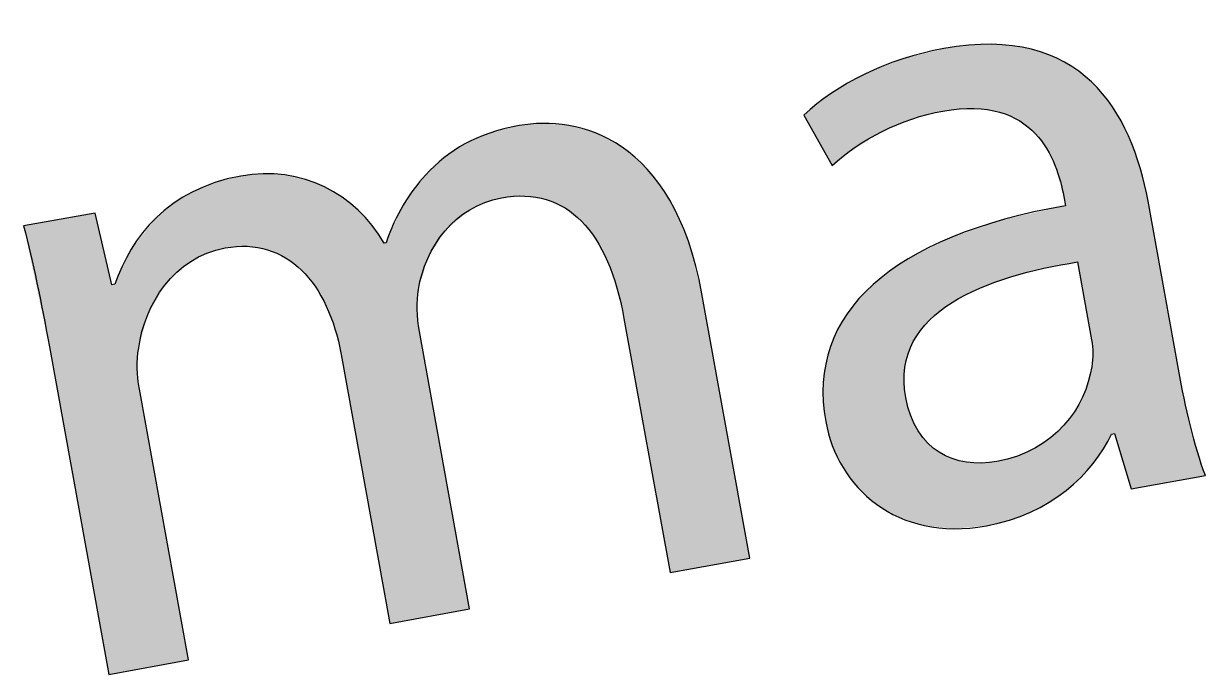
# Model space of a CAD drawing. Extents: x 86 to 546, y -315 to -72.
# Drawn here: x 230.92 to 250.97, y -101.25 to -90.21 of the extents above; entities that cross this region are included whole.
import ezdxf

# ---------------------------------------------------------------- set-up
doc = ezdxf.new("R2010")
doc.units = 0
doc.layers.add('LAYER_1', color=7, linetype='CONTINUOUS')

# ---------------------------------------------------------------- blocks, each defined once
blk = doc.blocks.new('*U5')
at = {"layer": 'LAYER_1', "color": 250}
for points in [[(239.03, -93.165), (238.83, -92.066), (239.03, -92.016)], [(239.328, -93.142), (239.03, -92.016), (239.328, -91.94)], [(239.429, -93.134), (239.328, -91.94), (239.429, -91.93)], [(239.731, -93.184), (239.429, -91.93), (239.731, -91.902)], [(239.429, -93.134), (239.429, -91.93), (239.731, -93.184)], [(239.731, -93.184), (239.731, -91.902), (239.789, -93.193)], [(239.789, -93.193), (239.789, -91.906), (240.109, -93.337)], [(240.109, -93.337), (240.109, -91.932), (240.17, -93.387)], [(240.17, -93.387), (240.17, -91.937), (240.389, -93.563)], [(240.389, -93.563), (240.389, -91.998), (240.626, -93.863)], [(238.49, -93.37), (238.411, -92.249), (238.49, -92.214)], [(238.494, -93.367), (238.49, -92.214), (238.494, -92.212)], [(238.748, -93.243), (238.494, -92.212), (238.748, -92.102)], [(238.83, -93.22), (238.748, -92.102), (238.83, -92.066)], [(240.626, -93.863), (240.626, -92.065), (240.629, -93.866)], [(240.629, -93.866), (240.629, -92.066), (240.828, -94.245)], [(240.828, -94.245), (240.828, -92.173), (240.988, -94.694)], [(238.411, -93.438), (238.073, -92.473), (238.411, -92.249)], [(240.988, -94.694), (240.988, -92.258), (241.077, -95.077)], [(241.077, -95.077), (241.077, -92.306), (241.108, -95.21)], [(241.108, -95.21), (241.108, -92.333), (241.504, -97.392)], [(238.053, -93.758), (237.778, -92.745), (238.053, -92.487)], [(238.073, -93.726), (238.053, -92.487), (238.073, -92.473)], [(234.606, -93.996), (234.339, -92.864), (234.606, -92.796)], [(234.717, -93.988), (234.606, -92.796), (234.717, -92.785)], [(234.988, -94.034), (234.717, -92.785), (234.988, -92.757)], [(234.717, -93.988), (234.717, -92.785), (234.988, -94.034)], [(234.988, -94.034), (234.988, -92.757), (235.061, -94.046)], [(235.061, -94.046), (235.061, -92.761), (235.355, -94.177)], [(235.355, -94.177), (235.355, -92.777), (235.368, -94.183)], [(235.368, -94.183), (235.368, -92.779), (235.637, -94.392)], [(235.637, -94.392), (235.637, -92.838), (235.702, -94.47)], [(237.741, -94.32), (237.637, -92.92), (237.741, -92.781)], [(237.778, -94.194), (237.741, -92.781), (237.778, -92.745)], [(241.504, -97.392), (241.504, -92.679), (241.885, -99.494)], [(234.031, -94.103), (233.781, -93.067), (234.031, -92.963)], [(234.164, -94.065), (234.031, -92.963), (234.164, -92.908)], [(234.339, -94.015), (234.164, -92.908), (234.339, -92.864)], [(235.702, -94.47), (235.702, -92.852), (235.867, -94.666)], [(235.867, -94.666), (235.867, -92.917), (236.027, -94.948)], [(236.027, -94.948), (236.027, -92.98), (236.056, -95)], [(236.056, -95), (236.056, -92.997), (236.204, -95.387)], [(237.601, -100.301), (237.363, -93.288), (237.601, -92.969)], [(237.621, -94.721), (237.601, -92.969), (237.621, -92.942)], [(237.637, -94.668), (237.621, -92.942), (237.637, -92.92)], [(233.52, -94.428), (233.453, -93.266), (233.52, -93.225)], [(233.72, -94.273), (233.52, -93.225), (233.72, -93.104)], [(233.758, -94.244), (233.72, -93.104), (233.758, -93.081)], [(233.781, -94.232), (233.758, -93.081), (233.781, -93.067)], [(236.204, -95.387), (236.204, -93.083), (236.309, -95.821)], [(236.309, -95.821), (236.309, -93.145), (236.326, -95.918)], [(236.326, -95.918), (236.326, -93.155), (236.597, -97.409)], [(241.885, -99.494), (241.885, -93.205), (241.89, -99.523)], [(232.134, -99.968), (231.359, -93.564), (232.134, -93.424)], [(232.134, -99.968), (232.134, -93.424), (232.367, -101.251)], [(233.317, -94.648), (233.174, -93.499), (233.317, -93.379)], [(233.453, -94.501), (233.317, -93.379), (233.453, -93.266)], [(236.597, -97.409), (236.597, -93.375), (236.835, -98.725)], [(237.363, -100.344), (237.136, -93.783), (237.363, -93.288)], [(231.359, -95.694), (230.922, -93.643), (231.359, -93.564)], [(231.359, -95.694), (231.359, -93.564), (232.134, -99.968)], [(233.174, -94.896), (233.021, -93.693), (233.174, -93.499)], [(236.835, -98.725), (236.835, -93.635), (237.039, -99.848)], [(233.021, -95.16), (232.887, -93.863), (233.021, -93.693)], [(237.136, -100.386), (237.071, -93.926), (237.136, -93.783)], [(232.748, -101.182), (232.467, -94.631), (232.748, -94.039)], [(232.849, -101.163), (232.748, -94.039), (232.849, -93.911)], [(232.874, -95.712), (232.849, -93.911), (232.874, -93.879)], [(232.887, -95.664), (232.874, -93.879), (232.887, -93.863)], [(237.071, -100.023), (237.039, -93.932), (237.071, -93.926)], [(237.039, -99.848), (237.039, -93.932), (237.071, -100.023)], [(237.071, -100.023), (237.071, -93.926), (237.136, -100.386)], [(232.467, -101.232), (232.42, -94.64), (232.467, -94.631)]]:
    blk.add_solid(points, dxfattribs=at)
at = {"layer": 'LAYER_1', "color": 250, "extrusion": (0, 0, -1)}
for points in [[(-239.03, -93.165), (-239.03, -92.016), (-239.328, -93.142)], [(-239.328, -93.142), (-239.328, -91.94), (-239.429, -93.134)], [(-239.789, -93.193), (-239.731, -91.902), (-239.789, -91.906)], [(-240.109, -93.337), (-239.789, -91.906), (-240.109, -91.932)], [(-240.17, -93.387), (-240.109, -91.932), (-240.17, -91.937)], [(-240.389, -93.563), (-240.17, -91.937), (-240.389, -91.998)], [(-240.626, -93.863), (-240.389, -91.998), (-240.626, -92.065)], [(-238.49, -93.37), (-238.49, -92.214), (-238.494, -93.367)], [(-238.494, -93.367), (-238.494, -92.212), (-238.748, -93.243)], [(-238.748, -93.243), (-238.748, -92.102), (-238.83, -93.22)], [(-238.83, -93.22), (-238.83, -92.066), (-239.03, -93.165)], [(-240.629, -93.866), (-240.626, -92.065), (-240.629, -92.066)], [(-240.828, -94.245), (-240.629, -92.066), (-240.828, -92.173)], [(-240.988, -94.694), (-240.828, -92.173), (-240.988, -92.258)], [(-238.411, -93.438), (-238.411, -92.249), (-238.49, -93.37)], [(-241.077, -95.077), (-240.988, -92.258), (-241.077, -92.306)], [(-241.108, -95.21), (-241.077, -92.306), (-241.108, -92.333)], [(-241.504, -97.392), (-241.108, -92.333), (-241.504, -92.679)], [(-238.053, -93.758), (-238.053, -92.487), (-238.073, -93.726)], [(-238.073, -93.726), (-238.073, -92.473), (-238.411, -93.438)], [(-234.606, -93.996), (-234.606, -92.796), (-234.717, -93.988)], [(-235.061, -94.046), (-234.988, -92.757), (-235.061, -92.761)], [(-235.355, -94.177), (-235.061, -92.761), (-235.355, -92.777)], [(-235.368, -94.183), (-235.355, -92.777), (-235.368, -92.779)], [(-235.637, -94.392), (-235.368, -92.779), (-235.637, -92.838)], [(-235.702, -94.47), (-235.637, -92.838), (-235.702, -92.852)], [(-237.741, -94.32), (-237.741, -92.781), (-237.778, -94.194)], [(-237.778, -94.194), (-237.778, -92.745), (-238.053, -93.758)], [(-241.885, -99.494), (-241.504, -92.679), (-241.885, -93.205)], [(-234.031, -94.103), (-234.031, -92.963), (-234.164, -94.065)], [(-234.164, -94.065), (-234.164, -92.908), (-234.339, -94.015)], [(-234.339, -94.015), (-234.339, -92.864), (-234.606, -93.996)], [(-235.867, -94.666), (-235.702, -92.852), (-235.867, -92.917)], [(-236.027, -94.948), (-235.867, -92.917), (-236.027, -92.98)], [(-236.056, -95), (-236.027, -92.98), (-236.056, -92.997)], [(-236.204, -95.387), (-236.056, -92.997), (-236.204, -93.083)], [(-237.601, -95.058), (-237.601, -92.969), (-237.621, -94.721)], [(-237.621, -94.721), (-237.621, -92.942), (-237.637, -94.668)], [(-237.637, -94.668), (-237.637, -92.92), (-237.741, -94.32)], [(-233.52, -94.428), (-233.52, -93.225), (-233.72, -94.273)], [(-233.72, -94.273), (-233.72, -93.104), (-233.758, -94.244)], [(-233.758, -94.244), (-233.758, -93.081), (-233.781, -94.232)], [(-233.781, -94.232), (-233.781, -93.067), (-234.031, -94.103)], [(-236.309, -95.821), (-236.204, -93.083), (-236.309, -93.145)], [(-236.326, -95.918), (-236.309, -93.145), (-236.326, -93.155)], [(-236.597, -97.409), (-236.326, -93.155), (-236.597, -93.375)], [(-241.89, -99.523), (-241.885, -93.205), (-241.89, -93.217)], [(-241.89, -99.523), (-241.89, -93.217), (-242.201, -99.467)], [(-242.201, -99.467), (-241.89, -93.217), (-242.201, -93.902)], [(-232.367, -101.251), (-232.134, -93.424), (-232.367, -94.414)], [(-233.317, -94.648), (-233.317, -93.379), (-233.453, -94.501)], [(-233.453, -94.501), (-233.453, -93.266), (-233.52, -94.428)], [(-236.835, -98.725), (-236.597, -93.375), (-236.835, -93.635)], [(-237.363, -100.344), (-237.363, -93.288), (-237.601, -100.301)], [(-233.174, -94.896), (-233.174, -93.499), (-233.317, -94.648)], [(-237.039, -99.848), (-236.835, -93.635), (-237.039, -93.932)], [(-233.021, -95.16), (-233.021, -93.693), (-233.174, -94.896)], [(-237.136, -100.386), (-237.136, -93.783), (-237.363, -100.344)], [(-232.748, -101.182), (-232.748, -94.039), (-232.849, -101.163)], [(-232.849, -96.054), (-232.849, -93.911), (-232.874, -95.712)], [(-232.874, -95.712), (-232.874, -93.879), (-232.887, -95.664)], [(-232.887, -95.664), (-232.887, -93.863), (-233.021, -95.16)], [(-242.201, -99.467), (-242.201, -93.902), (-242.431, -99.426)], [(-242.431, -99.426), (-242.201, -93.902), (-242.431, -94.792)], [(-232.367, -101.251), (-232.367, -94.414), (-232.42, -101.241)], [(-232.42, -101.241), (-232.367, -94.414), (-232.42, -94.64)], [(-232.42, -101.241), (-232.42, -94.64), (-232.467, -101.232)], [(-232.467, -101.232), (-232.467, -94.631), (-232.748, -101.182)], [(-242.431, -99.426), (-242.431, -94.792), (-243.244, -99.278)], [(-237.601, -100.301), (-237.601, -95.058), (-237.621, -100.298)], [(-237.621, -100.298), (-237.601, -95.058), (-237.621, -95.267)], [(-237.621, -100.298), (-237.621, -95.267), (-237.637, -100.295)], [(-237.637, -100.295), (-237.621, -95.267), (-237.637, -95.433)], [(-237.637, -100.295), (-237.637, -95.433), (-237.741, -100.276)], [(-237.741, -100.276), (-237.637, -95.433), (-237.741, -96.007)], [(-237.741, -100.276), (-237.741, -96.007), (-237.778, -100.269)], [(-237.778, -100.269), (-237.741, -96.007), (-237.778, -96.215)], [(-232.849, -101.163), (-232.849, -96.054), (-232.874, -101.159)], [(-232.874, -101.159), (-232.849, -96.054), (-232.874, -96.29)], [(-237.778, -100.269), (-237.778, -96.215), (-238.053, -100.219)], [(-238.053, -100.219), (-237.778, -96.215), (-238.053, -97.73)], [(-232.874, -101.159), (-232.874, -96.29), (-232.887, -101.156)], [(-232.887, -101.156), (-232.874, -96.29), (-232.887, -96.409)], [(-232.887, -101.156), (-232.887, -96.409), (-233.021, -101.132)], [(-233.021, -101.132), (-232.887, -96.409), (-233.021, -97.15)], [(-233.021, -101.132), (-233.021, -97.15), (-233.174, -101.104)], [(-233.174, -101.104), (-233.021, -97.15), (-233.174, -97.992)], [(-238.053, -100.219), (-238.053, -97.73), (-238.073, -100.216)], [(-238.073, -100.216), (-238.053, -97.73), (-238.073, -97.84)], [(-238.073, -100.216), (-238.073, -97.84), (-238.411, -100.155)], [(-238.411, -100.155), (-238.073, -97.84), (-238.411, -99.702)], [(-233.174, -101.104), (-233.174, -97.992), (-233.317, -101.078)], [(-233.317, -101.078), (-233.174, -97.992), (-233.317, -98.783)], [(-233.317, -101.078), (-233.317, -98.783), (-233.453, -101.054)], [(-233.453, -101.054), (-233.317, -98.783), (-233.453, -99.53)], [(-233.453, -101.054), (-233.453, -99.53), (-233.52, -101.041)], [(-233.52, -101.041), (-233.453, -99.53), (-233.52, -99.901)], [(-238.411, -100.155), (-238.411, -99.702), (-238.49, -100.14)], [(-233.52, -101.041), (-233.52, -99.901), (-233.72, -101.005)]]:
    blk.add_solid(points, dxfattribs=at)
blk = doc.blocks.new('*U6')
at = {"layer": 'LAYER_1', "color": 250}
for points in [[(246.52, -91.693), (246.474, -90.649), (246.52, -90.637)], [(246.539, -91.691), (246.52, -90.637), (246.539, -90.632)], [(246.674, -91.68), (246.539, -90.632), (246.674, -90.614)], [(246.678, -91.679), (246.674, -90.614), (246.678, -90.613)], [(246.708, -91.677), (246.678, -90.613), (246.708, -90.609)], [(246.678, -91.679), (246.678, -90.613), (246.678, -90.613)], [(246.903, -91.66), (246.708, -90.609), (246.903, -90.583)], [(246.918, -91.659), (246.903, -90.583), (246.918, -90.58)], [(246.959, -91.656), (246.918, -90.58), (246.959, -90.575)], [(247.051, -91.648), (246.959, -90.575), (247.051, -90.571)], [(247.146, -91.662), (247.051, -90.571), (247.146, -90.568)], [(247.051, -91.648), (247.051, -90.571), (247.146, -91.662)], [(247.173, -91.666), (247.146, -90.568), (247.173, -90.566)], [(247.146, -91.662), (247.146, -90.568), (247.173, -91.666)], [(247.259, -91.679), (247.173, -90.566), (247.259, -90.563)], [(247.173, -91.666), (247.173, -90.566), (247.259, -91.679)], [(247.345, -91.691), (247.259, -90.563), (247.345, -90.56)], [(247.259, -91.679), (247.259, -90.563), (247.345, -91.691)], [(247.345, -91.691), (247.345, -90.56), (247.403, -91.7)], [(247.403, -91.7), (247.403, -90.564), (247.436, -91.704)], [(247.436, -91.704), (247.436, -90.566), (247.482, -91.711)], [(247.482, -91.711), (247.482, -90.569), (247.565, -91.748)], [(247.565, -91.748), (247.565, -90.574), (247.616, -91.77)], [(247.616, -91.77), (247.616, -90.578), (247.65, -91.785)], [(247.65, -91.785), (247.65, -90.58), (247.672, -91.794)], [(247.672, -91.794), (247.672, -90.582), (247.7, -91.807)], [(247.7, -91.807), (247.7, -90.584), (247.786, -91.844)], [(247.786, -91.844), (247.786, -90.6), (247.824, -91.861)], [(247.824, -91.861), (247.824, -90.607), (248.005, -92.008)], [(245.772, -91.921), (245.614, -90.899), (245.772, -90.836)], [(245.84, -91.893), (245.772, -90.836), (245.84, -90.809)], [(245.862, -91.884), (245.84, -90.809), (245.862, -90.803)], [(245.876, -91.878), (245.862, -90.803), (245.876, -90.8)], [(245.89, -91.872), (245.876, -90.8), (245.89, -90.796)], [(245.926, -91.857), (245.89, -90.796), (245.926, -90.787)], [(245.929, -91.856), (245.926, -90.787), (245.929, -90.786)], [(245.93, -91.856), (245.929, -90.786), (245.93, -90.786)], [(245.974, -91.837), (245.93, -90.786), (245.974, -90.775)], [(245.994, -91.829), (245.974, -90.775), (245.994, -90.77)], [(246.019, -91.823), (245.994, -90.77), (246.019, -90.764)], [(246.032, -91.819), (246.019, -90.764), (246.032, -90.76)], [(246.1, -91.802), (246.032, -90.76), (246.1, -90.743)], [(246.142, -91.791), (246.1, -90.743), (246.142, -90.733)], [(246.178, -91.781), (246.142, -90.733), (246.178, -90.723)], [(246.211, -91.773), (246.178, -90.723), (246.211, -90.715)], [(246.264, -91.759), (246.211, -90.715), (246.264, -90.702)], [(246.294, -91.751), (246.264, -90.702), (246.294, -90.694)], [(246.458, -91.709), (246.294, -90.694), (246.458, -90.653)], [(246.474, -91.705), (246.458, -90.653), (246.474, -90.649)], [(248.005, -92.008), (248.005, -90.641), (248.024, -92.024)], [(248.024, -92.024), (248.024, -90.644), (248.087, -92.075)], [(248.087, -92.075), (248.087, -90.664), (248.091, -92.08)], [(248.091, -92.08), (248.091, -90.666), (248.234, -92.267)], [(248.234, -92.267), (248.234, -90.711), (248.283, -92.332)], [(248.283, -92.332), (248.283, -90.727), (248.319, -92.403)], [(248.319, -92.403), (248.319, -90.738), (248.325, -92.417)], [(248.325, -92.417), (248.325, -90.742), (248.354, -92.474)], [(248.354, -92.474), (248.354, -90.755), (248.422, -92.61)], [(248.422, -92.61), (248.422, -90.787), (248.571, -93.142)], [(245.336, -92.128), (245.197, -91.067), (245.336, -91.011)], [(245.393, -92.095), (245.336, -91.011), (245.393, -90.988)], [(245.491, -92.038), (245.393, -90.988), (245.491, -90.949)], [(245.614, -91.987), (245.491, -90.949), (245.614, -90.899)], [(248.571, -93.142), (248.571, -90.857), (248.574, -93.158)], [(248.574, -93.158), (248.574, -90.859), (248.585, -93.219)], [(248.585, -93.219), (248.585, -90.864), (248.6, -93.299)], [(248.806, -94.253), (248.806, -91.005), (248.825, -94.361)], [(248.825, -94.361), (248.825, -91.018), (248.859, -94.546)], [(244.896, -92.414), (244.826, -91.278), (244.896, -91.238)], [(245.033, -92.305), (244.896, -91.238), (245.033, -91.16)], [(245.077, -92.28), (245.033, -91.16), (245.077, -91.135)], [(245.097, -92.268), (245.077, -91.135), (245.097, -91.124)], [(245.197, -92.209), (245.097, -91.124), (245.197, -91.067)], [(248.859, -94.546), (248.859, -91.046), (248.891, -94.722)], [(248.891, -94.722), (248.891, -91.072), (248.988, -95.26)], [(248.988, -95.26), (248.988, -91.154), (249.04, -95.544)], [(249.04, -95.544), (249.04, -91.197), (249.045, -95.576)], [(249.045, -95.576), (249.045, -91.204), (249.046, -95.588)], [(249.046, -95.588), (249.046, -91.205), (249.064, -95.8)], [(244.613, -92.572), (244.533, -91.467), (244.613, -91.403)], [(244.63, -92.602), (244.613, -91.403), (244.63, -91.39)], [(244.613, -92.572), (244.613, -91.403), (244.63, -92.602)], [(244.64, -92.619), (244.63, -91.39), (244.64, -91.385)], [(244.63, -92.602), (244.63, -91.39), (244.64, -92.619)], [(244.644, -92.615), (244.64, -91.385), (244.644, -91.382)], [(244.735, -92.543), (244.644, -91.382), (244.735, -91.33)], [(244.826, -92.47), (244.735, -91.33), (244.826, -91.278)], [(244.491, -92.355), (244.159, -91.763), (244.491, -91.5)], [(244.532, -92.427), (244.491, -91.5), (244.532, -91.468)], [(244.491, -92.355), (244.491, -91.5), (244.491, -92.355)], [(244.491, -92.355), (244.491, -91.5), (244.491, -91.5)], [(244.491, -92.355), (244.491, -91.5), (244.532, -92.427)], [(244.533, -92.429), (244.532, -91.468), (244.533, -91.467)], [(244.532, -92.427), (244.532, -91.468), (244.533, -92.429)], [(244.533, -92.429), (244.533, -91.467), (244.613, -92.572)], [(249.431, -97.164), (249.431, -91.681), (249.671, -97.957)], [(249.671, -97.957), (249.671, -92.115), (249.715, -98.104)], [(248.005, -94.421), (247.824, -93.472), (248.005, -93.432)], [(248.024, -94.416), (248.005, -93.432), (248.024, -93.427)], [(248.087, -94.399), (248.024, -93.427), (248.087, -93.413)], [(248.091, -94.398), (248.087, -93.413), (248.091, -93.412)], [(248.234, -94.361), (248.091, -93.412), (248.234, -93.381)], [(248.283, -94.352), (248.234, -93.381), (248.283, -93.37)], [(248.319, -94.345), (248.283, -93.37), (248.319, -93.362)], [(248.325, -94.344), (248.319, -93.362), (248.325, -93.36)], [(248.354, -94.338), (248.325, -93.36), (248.354, -93.354)], [(248.422, -94.326), (248.354, -93.354), (248.422, -93.339)], [(248.571, -94.297), (248.422, -93.339), (248.571, -93.305)], [(248.574, -94.297), (248.571, -93.305), (248.574, -93.305)], [(248.585, -94.295), (248.574, -93.305), (248.585, -93.302)], [(248.6, -94.292), (248.585, -93.302), (248.6, -93.299)], [(247.259, -94.653), (247.173, -93.663), (247.259, -93.633)], [(247.345, -94.619), (247.259, -93.633), (247.345, -93.604)], [(247.403, -94.596), (247.345, -93.604), (247.403, -93.585)], [(247.436, -94.586), (247.403, -93.585), (247.436, -93.573)], [(247.482, -94.57), (247.436, -93.573), (247.482, -93.558)], [(247.565, -94.543), (247.482, -93.558), (247.565, -93.53)], [(247.616, -94.526), (247.565, -93.53), (247.616, -93.518)], [(247.65, -94.515), (247.616, -93.518), (247.65, -93.511)], [(247.672, -94.507), (247.65, -93.511), (247.672, -93.506)], [(247.7, -94.5), (247.672, -93.506), (247.7, -93.5)], [(247.786, -94.478), (247.7, -93.5), (247.786, -93.481)], [(247.824, -94.468), (247.786, -93.481), (247.824, -93.472)], [(246.674, -94.943), (246.539, -93.898), (246.674, -93.831)], [(246.678, -94.94), (246.674, -93.831), (246.678, -93.83)], [(246.708, -94.923), (246.678, -93.83), (246.708, -93.82)], [(246.678, -94.94), (246.678, -93.83), (246.678, -93.83)], [(246.903, -94.812), (246.708, -93.82), (246.903, -93.754)], [(246.918, -94.805), (246.903, -93.754), (246.918, -93.749)], [(246.959, -94.786), (246.918, -93.749), (246.959, -93.735)], [(247.051, -94.742), (246.959, -93.735), (247.051, -93.704)], [(247.146, -94.698), (247.051, -93.704), (247.146, -93.672)], [(247.173, -94.687), (247.146, -93.672), (247.173, -93.663)], [(246.264, -95.275), (246.211, -94.061), (246.264, -94.035)], [(246.294, -95.24), (246.264, -94.035), (246.294, -94.02)], [(246.458, -95.096), (246.294, -94.02), (246.458, -93.938)], [(246.474, -95.082), (246.458, -93.938), (246.474, -93.93)], [(246.52, -95.05), (246.474, -93.93), (246.52, -93.908)], [(246.539, -95.037), (246.52, -93.908), (246.539, -93.898)], [(245.862, -98.613), (245.84, -94.26), (245.862, -94.246)], [(245.876, -96.041), (245.862, -94.246), (245.876, -94.236)], [(245.89, -95.981), (245.876, -94.236), (245.89, -94.227)], [(245.926, -95.826), (245.89, -94.227), (245.926, -94.203)], [(245.929, -95.813), (245.926, -94.203), (245.929, -94.201)], [(245.93, -95.811), (245.929, -94.201), (245.93, -94.2)], [(245.974, -95.709), (245.93, -94.2), (245.974, -94.179)], [(245.994, -95.662), (245.974, -94.179), (245.994, -94.169)], [(246.019, -95.605), (245.994, -94.169), (246.019, -94.156)], [(246.032, -95.584), (246.019, -94.156), (246.032, -94.15)], [(246.1, -95.478), (246.032, -94.15), (246.1, -94.116)], [(246.142, -95.414), (246.1, -94.116), (246.142, -94.096)], [(246.178, -95.373), (246.142, -94.096), (246.178, -94.078)], [(246.211, -95.335), (246.178, -94.078), (246.211, -94.061)], [(245.614, -98.492), (245.491, -94.509), (245.614, -94.41)], [(245.772, -98.584), (245.614, -94.41), (245.772, -94.305)], [(245.614, -98.492), (245.614, -94.41), (245.772, -98.584)], [(245.84, -98.606), (245.772, -94.305), (245.84, -94.26)], [(245.772, -98.584), (245.772, -94.305), (245.84, -98.606)], [(245.84, -98.606), (245.84, -94.26), (245.862, -98.613)], [(245.336, -98.313), (245.197, -94.774), (245.336, -94.635)], [(245.393, -98.364), (245.336, -94.635), (245.393, -94.589)], [(245.336, -98.313), (245.336, -94.635), (245.393, -98.364)], [(245.491, -98.421), (245.393, -94.589), (245.491, -94.509)], [(245.393, -98.364), (245.393, -94.589), (245.491, -98.421)], [(245.491, -98.421), (245.491, -94.509), (245.614, -98.492)], [(245.197, -98.188), (245.097, -94.875), (245.197, -94.774)], [(245.197, -98.188), (245.197, -94.774), (245.336, -98.313)], [(245.033, -98.021), (244.896, -95.131), (245.033, -94.957)], [(245.077, -98.08), (245.033, -94.957), (245.077, -94.901)], [(245.033, -98.021), (245.033, -94.957), (245.077, -98.08)], [(245.097, -98.098), (245.077, -94.901), (245.097, -94.875)], [(245.077, -98.08), (245.077, -94.901), (245.097, -98.098)], [(245.097, -98.098), (245.097, -94.875), (245.197, -98.188)], [(244.826, -97.743), (244.735, -95.402), (244.826, -95.248)], [(244.896, -97.837), (244.826, -95.248), (244.896, -95.131)], [(244.826, -97.743), (244.826, -95.248), (244.896, -97.837)], [(244.896, -97.837), (244.896, -95.131), (245.033, -98.021)], [(244.735, -97.554), (244.644, -95.614), (244.735, -95.402)], [(244.735, -97.554), (244.735, -95.402), (244.826, -97.743)], [(244.63, -97.315), (244.613, -95.686), (244.63, -95.647)], [(244.64, -97.349), (244.63, -95.647), (244.64, -95.625)], [(244.63, -97.315), (244.63, -95.647), (244.64, -97.349)], [(244.644, -97.367), (244.64, -95.625), (244.644, -95.614)], [(244.64, -97.349), (244.64, -95.625), (244.644, -97.367)], [(244.644, -97.367), (244.644, -95.614), (244.735, -97.554)], [(244.613, -97.254), (244.533, -95.981), (244.613, -95.686)], [(244.613, -97.254), (244.613, -95.686), (244.63, -97.315)], [(249.064, -97.681), (249.046, -96.031), (249.064, -95.8)], [(244.532, -96.954), (244.491, -96.296), (244.532, -95.985)], [(244.533, -96.963), (244.532, -95.985), (244.533, -95.981)], [(244.532, -96.954), (244.532, -95.985), (244.533, -96.963)], [(244.533, -96.963), (244.533, -95.981), (244.613, -97.254)], [(249.045, -97.702), (249.04, -96.06), (249.045, -96.035)], [(249.046, -97.7), (249.045, -96.035), (249.046, -96.031)], [(249.04, -97.708), (248.988, -96.289), (249.04, -96.06)], [(244.491, -96.624), (244.491, -96.298), (244.491, -96.296)], [(244.491, -96.624), (244.491, -96.296), (244.532, -96.954)], [(245.862, -98.613), (245.862, -96.287), (245.876, -98.617)], [(245.876, -98.617), (245.876, -96.422), (245.89, -98.622)], [(248.988, -97.765), (248.891, -96.546), (248.988, -96.289)], [(245.89, -98.622), (245.89, -96.554), (245.926, -98.634)], [(248.859, -97.91), (248.825, -96.664), (248.859, -96.603)], [(248.891, -97.874), (248.859, -96.603), (248.891, -96.546)], [(245.926, -98.634), (245.926, -96.716), (245.929, -98.635)], [(245.929, -98.635), (245.929, -96.725), (245.93, -98.635)], [(245.93, -98.635), (245.93, -96.728), (245.974, -98.649)], [(248.753, -98.004), (248.61, -96.979), (248.753, -96.794)], [(248.806, -97.957), (248.753, -96.794), (248.806, -96.699)], [(248.825, -97.94), (248.806, -96.699), (248.825, -96.664)], [(245.974, -98.649), (245.974, -96.864), (245.994, -98.656)], [(245.994, -98.656), (245.994, -96.91), (246.019, -98.664)], [(246.019, -98.664), (246.019, -96.968), (246.032, -98.668)], [(246.032, -98.668), (246.032, -96.999), (246.1, -98.69)], [(248.571, -98.157), (248.422, -97.169), (248.571, -97.028)], [(248.574, -98.155), (248.571, -97.028), (248.574, -97.025)], [(248.585, -98.147), (248.574, -97.025), (248.585, -97.011)], [(248.6, -98.137), (248.585, -97.011), (248.6, -96.992)], [(248.61, -98.13), (248.6, -96.992), (248.61, -96.979)], [(246.1, -98.69), (246.1, -97.121), (246.142, -98.703)], [(246.142, -98.703), (246.142, -97.179), (246.178, -98.715)], [(246.178, -98.715), (246.178, -97.23), (246.211, -98.726)], [(248.325, -98.328), (248.319, -97.256), (248.325, -97.252)], [(248.354, -98.308), (248.325, -97.252), (248.354, -97.232)], [(248.422, -98.261), (248.354, -97.232), (248.422, -97.169)], [(246.211, -98.726), (246.211, -97.267), (246.264, -98.731)], [(246.264, -98.731), (246.264, -97.326), (246.294, -98.735)], [(246.294, -98.735), (246.294, -97.351), (246.458, -98.752)], [(248.005, -98.497), (247.824, -97.53), (248.005, -97.448)], [(248.024, -98.487), (248.005, -97.448), (248.024, -97.439)], [(248.087, -98.454), (248.024, -97.439), (248.087, -97.411)], [(248.091, -98.452), (248.087, -97.411), (248.091, -97.409)], [(248.234, -98.376), (248.091, -97.409), (248.234, -97.313)], [(248.283, -98.35), (248.234, -97.313), (248.283, -97.28)], [(248.319, -98.331), (248.283, -97.28), (248.319, -97.256)], [(246.458, -98.752), (246.458, -97.482), (246.474, -98.754)], [(246.474, -98.754), (246.474, -97.49), (246.52, -98.759)], [(246.52, -98.759), (246.52, -97.512), (246.539, -98.761)], [(246.539, -98.761), (246.539, -97.521), (246.674, -98.775)], [(246.674, -98.775), (246.674, -97.588), (246.678, -98.775)], [(246.678, -98.775), (246.678, -97.589), (246.678, -98.775)], [(246.678, -98.775), (246.678, -97.589), (246.708, -98.778)], [(247.345, -98.708), (247.259, -97.658), (247.345, -97.649)], [(247.403, -98.693), (247.345, -97.649), (247.403, -97.643)], [(247.436, -98.685), (247.403, -97.643), (247.436, -97.64)], [(247.482, -98.674), (247.436, -97.64), (247.482, -97.63)], [(247.565, -98.654), (247.482, -97.63), (247.565, -97.611)], [(247.616, -98.641), (247.565, -97.611), (247.616, -97.6)], [(247.65, -98.633), (247.616, -97.6), (247.65, -97.589)], [(247.672, -98.624), (247.65, -97.589), (247.672, -97.582)], [(247.7, -98.614), (247.672, -97.582), (247.7, -97.574)], [(247.786, -98.581), (247.7, -97.574), (247.786, -97.547)], [(247.824, -98.567), (247.786, -97.547), (247.824, -97.53)], [(247.259, -98.729), (247.173, -97.667), (247.259, -97.658)]]:
    blk.add_solid(points, dxfattribs=at)
at = {"layer": 'LAYER_1', "color": 250, "extrusion": (0, 0, -1)}
for points in [[(-246.52, -91.693), (-246.52, -90.637), (-246.539, -91.691)], [(-246.539, -91.691), (-246.539, -90.632), (-246.674, -91.68)], [(-246.674, -91.68), (-246.674, -90.614), (-246.678, -91.679)], [(-246.678, -91.679), (-246.678, -90.613), (-246.678, -91.679)], [(-246.678, -91.679), (-246.678, -90.613), (-246.708, -91.677)], [(-246.708, -91.677), (-246.708, -90.609), (-246.903, -91.66)], [(-246.903, -91.66), (-246.903, -90.583), (-246.918, -91.659)], [(-246.918, -91.659), (-246.918, -90.58), (-246.959, -91.656)], [(-246.959, -91.656), (-246.959, -90.575), (-247.051, -91.648)], [(-247.403, -91.7), (-247.345, -90.56), (-247.403, -90.564)], [(-247.436, -91.704), (-247.403, -90.564), (-247.436, -90.566)], [(-247.482, -91.711), (-247.436, -90.566), (-247.482, -90.569)], [(-247.565, -91.748), (-247.482, -90.569), (-247.565, -90.574)], [(-247.616, -91.77), (-247.565, -90.574), (-247.616, -90.578)], [(-247.65, -91.785), (-247.616, -90.578), (-247.65, -90.58)], [(-247.672, -91.794), (-247.65, -90.58), (-247.672, -90.582)], [(-247.7, -91.807), (-247.672, -90.582), (-247.7, -90.584)], [(-247.786, -91.844), (-247.7, -90.584), (-247.786, -90.6)], [(-247.824, -91.861), (-247.786, -90.6), (-247.824, -90.607)], [(-248.005, -92.008), (-247.824, -90.607), (-248.005, -90.641)], [(-245.772, -91.921), (-245.772, -90.836), (-245.84, -91.893)], [(-245.84, -91.893), (-245.84, -90.809), (-245.862, -91.884)], [(-245.862, -91.884), (-245.862, -90.803), (-245.876, -91.878)], [(-245.876, -91.878), (-245.876, -90.8), (-245.89, -91.872)], [(-245.89, -91.872), (-245.89, -90.796), (-245.926, -91.857)], [(-245.926, -91.857), (-245.926, -90.787), (-245.929, -91.856)], [(-245.929, -91.856), (-245.929, -90.786), (-245.93, -91.856)], [(-245.93, -91.856), (-245.93, -90.786), (-245.974, -91.837)], [(-245.974, -91.837), (-245.974, -90.775), (-245.994, -91.829)], [(-245.994, -91.829), (-245.994, -90.77), (-246.019, -91.823)], [(-246.019, -91.823), (-246.019, -90.764), (-246.032, -91.819)], [(-246.032, -91.819), (-246.032, -90.76), (-246.1, -91.802)], [(-246.1, -91.802), (-246.1, -90.743), (-246.142, -91.791)], [(-246.142, -91.791), (-246.142, -90.733), (-246.178, -91.781)], [(-246.178, -91.781), (-246.178, -90.723), (-246.211, -91.773)], [(-246.211, -91.773), (-246.211, -90.715), (-246.264, -91.759)], [(-246.264, -91.759), (-246.264, -90.702), (-246.294, -91.751)], [(-246.294, -91.751), (-246.294, -90.694), (-246.458, -91.709)], [(-246.458, -91.709), (-246.458, -90.653), (-246.474, -91.705)], [(-246.474, -91.705), (-246.474, -90.649), (-246.52, -91.693)], [(-248.024, -92.024), (-248.005, -90.641), (-248.024, -90.644)], [(-248.087, -92.075), (-248.024, -90.644), (-248.087, -90.664)], [(-248.091, -92.08), (-248.087, -90.664), (-248.091, -90.666)], [(-248.234, -92.267), (-248.091, -90.666), (-248.234, -90.711)], [(-248.283, -92.332), (-248.234, -90.711), (-248.283, -90.727)], [(-248.319, -92.403), (-248.283, -90.727), (-248.319, -90.738)], [(-248.325, -92.417), (-248.319, -90.738), (-248.325, -90.742)], [(-248.354, -92.474), (-248.325, -90.742), (-248.354, -90.755)], [(-248.422, -92.61), (-248.354, -90.755), (-248.422, -90.787)], [(-248.571, -93.142), (-248.422, -90.787), (-248.571, -90.857)], [(-245.336, -92.128), (-245.336, -91.011), (-245.393, -92.095)], [(-245.393, -92.095), (-245.393, -90.988), (-245.491, -92.038)], [(-245.491, -92.038), (-245.491, -90.949), (-245.614, -91.987)], [(-245.614, -91.987), (-245.614, -90.899), (-245.772, -91.921)], [(-248.574, -93.158), (-248.571, -90.857), (-248.574, -90.859)], [(-248.585, -93.219), (-248.574, -90.859), (-248.585, -90.864)], [(-248.6, -93.299), (-248.585, -90.864), (-248.6, -90.873)], [(-248.6, -94.292), (-248.6, -90.873), (-248.61, -94.29)], [(-248.61, -94.29), (-248.6, -90.873), (-248.61, -90.88)], [(-248.61, -94.29), (-248.61, -90.88), (-248.753, -94.263)], [(-248.753, -94.263), (-248.61, -90.88), (-248.753, -90.971)], [(-248.753, -94.263), (-248.753, -90.971), (-248.806, -94.253)], [(-248.806, -94.253), (-248.753, -90.971), (-248.806, -91.005)], [(-248.825, -94.361), (-248.806, -91.005), (-248.825, -91.018)], [(-248.859, -94.546), (-248.825, -91.018), (-248.859, -91.046)], [(-244.896, -92.414), (-244.896, -91.238), (-245.033, -92.305)], [(-245.033, -92.305), (-245.033, -91.16), (-245.077, -92.28)], [(-245.077, -92.28), (-245.077, -91.135), (-245.097, -92.268)], [(-245.097, -92.268), (-245.097, -91.124), (-245.197, -92.209)], [(-245.197, -92.209), (-245.197, -91.067), (-245.336, -92.128)], [(-248.891, -94.722), (-248.859, -91.046), (-248.891, -91.072)], [(-248.988, -95.26), (-248.891, -91.072), (-248.988, -91.154)], [(-249.04, -95.544), (-248.988, -91.154), (-249.04, -91.197)], [(-249.045, -95.576), (-249.04, -91.197), (-249.045, -91.204)], [(-249.046, -95.588), (-249.045, -91.204), (-249.046, -91.205)], [(-249.064, -95.8), (-249.046, -91.205), (-249.064, -91.225)], [(-249.064, -97.681), (-249.064, -91.225), (-249.071, -97.673)], [(-249.071, -97.673), (-249.064, -91.225), (-249.071, -91.234)], [(-249.071, -97.673), (-249.071, -91.234), (-249.384, -97.173)], [(-249.384, -97.173), (-249.071, -91.234), (-249.384, -91.604)], [(-244.64, -92.619), (-244.64, -91.385), (-244.644, -92.615)], [(-244.644, -92.615), (-244.644, -91.382), (-244.735, -92.543)], [(-244.735, -92.543), (-244.735, -91.33), (-244.826, -92.47)], [(-244.826, -92.47), (-244.826, -91.278), (-244.896, -92.414)], [(-249.384, -97.173), (-249.384, -91.604), (-249.398, -97.17)], [(-249.398, -97.17), (-249.384, -91.604), (-249.398, -91.621)], [(-249.398, -97.17), (-249.398, -91.621), (-249.431, -97.164)], [(-249.431, -97.164), (-249.398, -91.621), (-249.431, -91.681)], [(-249.671, -97.957), (-249.431, -91.681), (-249.671, -92.115)], [(-249.715, -98.104), (-249.671, -92.115), (-249.715, -92.237)], [(-249.715, -98.104), (-249.715, -92.237), (-249.868, -98.077)], [(-249.868, -98.077), (-249.715, -92.237), (-249.868, -92.657)], [(-249.868, -98.077), (-249.868, -92.657), (-250.001, -98.053)], [(-250.001, -98.053), (-249.868, -92.657), (-250.001, -93.224)], [(-250.001, -98.053), (-250.001, -93.224), (-250.517, -97.959)], [(-250.517, -97.959), (-250.001, -93.224), (-250.517, -96.073)], [(-248.005, -94.421), (-248.005, -93.432), (-248.024, -94.416)], [(-248.024, -94.416), (-248.024, -93.427), (-248.087, -94.399)], [(-248.087, -94.399), (-248.087, -93.413), (-248.091, -94.398)], [(-248.091, -94.398), (-248.091, -93.412), (-248.234, -94.361)], [(-248.234, -94.361), (-248.234, -93.381), (-248.283, -94.352)], [(-248.283, -94.352), (-248.283, -93.37), (-248.319, -94.345)], [(-248.319, -94.345), (-248.319, -93.362), (-248.325, -94.344)], [(-248.325, -94.344), (-248.325, -93.36), (-248.354, -94.338)], [(-248.354, -94.338), (-248.354, -93.354), (-248.422, -94.326)], [(-248.422, -94.326), (-248.422, -93.339), (-248.571, -94.297)], [(-248.571, -94.297), (-248.571, -93.305), (-248.574, -94.297)], [(-248.574, -94.297), (-248.574, -93.305), (-248.585, -94.295)], [(-248.585, -94.295), (-248.585, -93.302), (-248.6, -94.292)], [(-247.259, -94.653), (-247.259, -93.633), (-247.345, -94.619)], [(-247.345, -94.619), (-247.345, -93.604), (-247.403, -94.596)], [(-247.403, -94.596), (-247.403, -93.585), (-247.436, -94.586)], [(-247.436, -94.586), (-247.436, -93.573), (-247.482, -94.57)], [(-247.482, -94.57), (-247.482, -93.558), (-247.565, -94.543)], [(-247.565, -94.543), (-247.565, -93.53), (-247.616, -94.526)], [(-247.616, -94.526), (-247.616, -93.518), (-247.65, -94.515)], [(-247.65, -94.515), (-247.65, -93.511), (-247.672, -94.507)], [(-247.672, -94.507), (-247.672, -93.506), (-247.7, -94.5)], [(-247.7, -94.5), (-247.7, -93.5), (-247.786, -94.478)], [(-247.786, -94.478), (-247.786, -93.481), (-247.824, -94.468)], [(-247.824, -94.468), (-247.824, -93.472), (-248.005, -94.421)], [(-246.674, -94.943), (-246.674, -93.831), (-246.678, -94.94)], [(-246.678, -94.94), (-246.678, -93.83), (-246.678, -94.94)], [(-246.678, -94.94), (-246.678, -93.83), (-246.708, -94.923)], [(-246.708, -94.923), (-246.708, -93.82), (-246.903, -94.812)], [(-246.903, -94.812), (-246.903, -93.754), (-246.918, -94.805)], [(-246.918, -94.805), (-246.918, -93.749), (-246.959, -94.786)], [(-246.959, -94.786), (-246.959, -93.735), (-247.051, -94.742)], [(-247.051, -94.742), (-247.051, -93.704), (-247.146, -94.698)], [(-247.146, -94.698), (-247.146, -93.672), (-247.173, -94.687)], [(-247.173, -94.687), (-247.173, -93.663), (-247.259, -94.653)], [(-246.264, -95.275), (-246.264, -94.035), (-246.294, -95.24)], [(-246.294, -95.24), (-246.294, -94.02), (-246.458, -95.096)], [(-246.458, -95.096), (-246.458, -93.938), (-246.474, -95.082)], [(-246.474, -95.082), (-246.474, -93.93), (-246.52, -95.05)], [(-246.52, -95.05), (-246.52, -93.908), (-246.539, -95.037)], [(-246.539, -95.037), (-246.539, -93.898), (-246.674, -94.943)], [(-245.862, -96.287), (-245.862, -94.246), (-245.876, -96.041)], [(-245.876, -96.041), (-245.876, -94.236), (-245.89, -95.981)], [(-245.89, -95.981), (-245.89, -94.227), (-245.926, -95.826)], [(-245.926, -95.826), (-245.926, -94.203), (-245.929, -95.813)], [(-245.929, -95.813), (-245.929, -94.201), (-245.93, -95.811)], [(-245.93, -95.811), (-245.93, -94.2), (-245.974, -95.709)], [(-245.974, -95.709), (-245.974, -94.179), (-245.994, -95.662)], [(-245.994, -95.662), (-245.994, -94.169), (-246.019, -95.605)], [(-246.019, -95.605), (-246.019, -94.156), (-246.032, -95.584)], [(-246.032, -95.584), (-246.032, -94.15), (-246.1, -95.478)], [(-246.1, -95.478), (-246.1, -94.116), (-246.142, -95.414)], [(-246.142, -95.414), (-246.142, -94.096), (-246.178, -95.373)], [(-246.178, -95.373), (-246.178, -94.078), (-246.211, -95.335)], [(-246.211, -95.335), (-246.211, -94.061), (-246.264, -95.275)], [(-249.045, -97.702), (-249.045, -96.035), (-249.046, -97.7)], [(-249.046, -97.7), (-249.046, -96.031), (-249.064, -97.681)], [(-249.04, -97.708), (-249.04, -96.06), (-249.045, -97.702)], [(-250.517, -97.959), (-250.517, -96.073), (-250.72, -97.922)], [(-250.72, -97.922), (-250.517, -96.073), (-250.72, -97.034)], [(-245.876, -98.617), (-245.862, -96.287), (-245.876, -96.422)], [(-245.89, -98.622), (-245.876, -96.422), (-245.89, -96.554)], [(-248.988, -97.765), (-248.988, -96.289), (-249.04, -97.708)], [(-245.926, -98.634), (-245.89, -96.554), (-245.926, -96.716)], [(-248.859, -97.91), (-248.859, -96.603), (-248.891, -97.874)], [(-248.891, -97.874), (-248.891, -96.546), (-248.988, -97.765)], [(-245.929, -98.635), (-245.926, -96.716), (-245.929, -96.725)], [(-245.93, -98.635), (-245.929, -96.725), (-245.93, -96.728)], [(-245.974, -98.649), (-245.93, -96.728), (-245.974, -96.864)], [(-248.753, -98.004), (-248.753, -96.794), (-248.806, -97.957)], [(-248.806, -97.957), (-248.806, -96.699), (-248.825, -97.94)], [(-248.825, -97.94), (-248.825, -96.664), (-248.859, -97.91)], [(-245.994, -98.656), (-245.974, -96.864), (-245.994, -96.91)], [(-246.019, -98.664), (-245.994, -96.91), (-246.019, -96.968)], [(-246.032, -98.668), (-246.019, -96.968), (-246.032, -96.999)], [(-246.1, -98.69), (-246.032, -96.999), (-246.1, -97.121)], [(-248.571, -98.157), (-248.571, -97.028), (-248.574, -98.155)], [(-248.574, -98.155), (-248.574, -97.025), (-248.585, -98.147)], [(-248.585, -98.147), (-248.585, -97.011), (-248.6, -98.137)], [(-248.6, -98.137), (-248.6, -96.992), (-248.61, -98.13)], [(-248.61, -98.13), (-248.61, -96.979), (-248.753, -98.004)], [(-250.72, -97.922), (-250.72, -97.034), (-250.974, -97.876)], [(-246.142, -98.703), (-246.1, -97.121), (-246.142, -97.179)], [(-246.178, -98.715), (-246.142, -97.179), (-246.178, -97.23)], [(-246.211, -98.726), (-246.178, -97.23), (-246.211, -97.267)], [(-248.325, -98.328), (-248.325, -97.252), (-248.354, -98.308)], [(-248.354, -98.308), (-248.354, -97.232), (-248.422, -98.261)], [(-248.422, -98.261), (-248.422, -97.169), (-248.571, -98.157)], [(-246.264, -98.731), (-246.211, -97.267), (-246.264, -97.326)], [(-246.294, -98.735), (-246.264, -97.326), (-246.294, -97.351)], [(-246.458, -98.752), (-246.294, -97.351), (-246.458, -97.482)], [(-248.005, -98.497), (-248.005, -97.448), (-248.024, -98.487)], [(-248.024, -98.487), (-248.024, -97.439), (-248.087, -98.454)], [(-248.087, -98.454), (-248.087, -97.411), (-248.091, -98.452)], [(-248.091, -98.452), (-248.091, -97.409), (-248.234, -98.376)], [(-248.234, -98.376), (-248.234, -97.313), (-248.283, -98.35)], [(-248.283, -98.35), (-248.283, -97.28), (-248.319, -98.331)], [(-248.319, -98.331), (-248.319, -97.256), (-248.325, -98.328)], [(-246.474, -98.754), (-246.458, -97.482), (-246.474, -97.49)], [(-246.52, -98.759), (-246.474, -97.49), (-246.52, -97.512)], [(-246.539, -98.761), (-246.52, -97.512), (-246.539, -97.521)], [(-246.674, -98.775), (-246.539, -97.521), (-246.674, -97.588)], [(-246.678, -98.775), (-246.674, -97.588), (-246.678, -97.589)], [(-246.678, -98.775), (-246.678, -97.589), (-246.678, -97.589)], [(-246.708, -98.778), (-246.678, -97.589), (-246.708, -97.597)], [(-246.708, -98.778), (-246.708, -97.597), (-246.903, -98.761)], [(-246.903, -98.761), (-246.708, -97.597), (-246.903, -97.647)], [(-246.903, -98.761), (-246.903, -97.647), (-246.918, -98.759)], [(-246.918, -98.759), (-246.903, -97.647), (-246.918, -97.651)], [(-246.918, -98.759), (-246.918, -97.651), (-246.959, -98.756)], [(-246.959, -98.756), (-246.918, -97.651), (-246.959, -97.653)], [(-246.959, -98.756), (-246.959, -97.653), (-247.051, -98.747)], [(-247.051, -98.747), (-246.959, -97.653), (-247.051, -97.659)], [(-247.345, -98.708), (-247.345, -97.649), (-247.403, -98.693)], [(-247.403, -98.693), (-247.403, -97.643), (-247.436, -98.685)], [(-247.436, -98.685), (-247.436, -97.64), (-247.482, -98.674)], [(-247.482, -98.674), (-247.482, -97.63), (-247.565, -98.654)], [(-247.565, -98.654), (-247.565, -97.611), (-247.616, -98.641)], [(-247.616, -98.641), (-247.616, -97.6), (-247.65, -98.633)], [(-247.65, -98.633), (-247.65, -97.589), (-247.672, -98.624)], [(-247.672, -98.624), (-247.672, -97.582), (-247.7, -98.614)], [(-247.7, -98.614), (-247.7, -97.574), (-247.786, -98.581)], [(-247.786, -98.581), (-247.786, -97.547), (-247.824, -98.567)], [(-247.824, -98.567), (-247.824, -97.53), (-248.005, -98.497)], [(-247.051, -98.747), (-247.051, -97.659), (-247.146, -98.739)], [(-247.146, -98.739), (-247.051, -97.659), (-247.146, -97.665)], [(-247.146, -98.739), (-247.146, -97.665), (-247.173, -98.736)], [(-247.173, -98.736), (-247.146, -97.665), (-247.173, -97.667)], [(-247.173, -98.736), (-247.173, -97.667), (-247.259, -98.729)], [(-247.259, -98.729), (-247.259, -97.658), (-247.345, -98.708)]]:
    blk.add_solid(points, dxfattribs=at)
blk = doc.blocks.new('BLOCK_2')
at = {"layer": 'LAYER_1'}
for points, knots in [([(249.715, -98.104), (249.715, -98.104), (249.431, -97.164), (249.431, -97.164), (249.431, -97.164), (249.384, -97.173), (249.384, -97.173), (249.067, -97.848), (248.345, -98.532), (247.259, -98.729), (245.717, -99.009), (244.733, -98.065), (244.533, -96.963), (244.199, -95.121), (245.653, -93.817), (248.6, -93.299), (248.6, -93.299), (248.571, -93.142), (248.571, -93.142), (248.457, -92.512), (248.078, -91.41), (246.52, -91.693), (245.812, -91.821), (245.112, -92.175), (244.64, -92.619), (244.64, -92.619), (244.159, -91.763), (244.159, -91.763), (244.714, -91.24), (245.579, -90.806), (246.539, -90.632), (248.869, -90.21), (249.724, -91.697), (250.001, -93.224), (250.001, -93.224), (250.517, -96.073), (250.517, -96.073), (250.637, -96.734), (250.786, -97.374), (250.974, -97.876), (250.974, -97.876), (249.715, -98.104), (249.715, -98.104)], [0, 0, 0, 0, 1, 1, 1, 2, 2, 2, 3, 3, 3, 4, 4, 4, 5, 5, 5, 6, 6, 6, 7, 7, 7, 8, 8, 8, 9, 9, 9, 10, 10, 10, 11, 11, 11, 12, 12, 12, 13, 13, 13, 14, 14, 14, 14]), ([(231.359, -95.694), (231.216, -94.907), (231.083, -94.264), (230.922, -93.643), (230.922, -93.643), (232.134, -93.424), (232.134, -93.424), (232.134, -93.424), (232.42, -94.64), (232.42, -94.64), (232.42, -94.64), (232.467, -94.631), (232.467, -94.631), (232.76, -93.83), (233.346, -93.025), (234.606, -92.796), (235.645, -92.608), (236.546, -93.095), (237.039, -93.932), (237.039, -93.932), (237.071, -93.926), (237.071, -93.926), (237.229, -93.459), (237.469, -93.074), (237.741, -92.781), (238.134, -92.351), (238.604, -92.071), (239.328, -91.94), (240.336, -91.757), (241.951, -92.147), (242.431, -94.792), (242.431, -94.792), (243.244, -99.278), (243.244, -99.278), (243.244, -99.278), (241.89, -99.523), (241.89, -99.523), (241.89, -99.523), (241.108, -95.21), (241.108, -95.21), (240.843, -93.746), (240.147, -92.962), (239.03, -93.165), (238.243, -93.307), (237.734, -94.001), (237.621, -94.721), (237.592, -94.921), (237.591, -95.182), (237.637, -95.433), (237.637, -95.433), (238.49, -100.14), (238.49, -100.14), (238.49, -100.14), (237.136, -100.386), (237.136, -100.386), (237.136, -100.386), (236.309, -95.821), (236.309, -95.821), (236.089, -94.609), (235.394, -93.824), (234.339, -94.015), (233.473, -94.172), (232.969, -94.979), (232.874, -95.712), (232.833, -95.931), (232.844, -96.172), (232.887, -96.409), (232.887, -96.409), (233.72, -101.005), (233.72, -101.005), (233.72, -101.005), (232.367, -101.251), (232.367, -101.251), (232.367, -101.251), (231.359, -95.694), (231.359, -95.694)], [0, 0, 0, 0, 1, 1, 1, 2, 2, 2, 3, 3, 3, 4, 4, 4, 5, 5, 5, 6, 6, 6, 7, 7, 7, 8, 8, 8, 9, 9, 9, 10, 10, 10, 11, 11, 11, 12, 12, 12, 13, 13, 13, 14, 14, 14, 15, 15, 15, 16, 16, 16, 17, 17, 17, 18, 18, 18, 19, 19, 19, 20, 20, 20, 21, 21, 21, 22, 22, 22, 23, 23, 23, 24, 24, 24, 25, 25, 25, 25]), ([(248.806, -94.253), (247.288, -94.496), (245.621, -95.075), (245.89, -96.554), (246.052, -97.452), (246.728, -97.768), (247.436, -97.64), (248.428, -97.46), (248.943, -96.716), (249.046, -96.031), (249.068, -95.88), (249.071, -95.717), (249.045, -95.576), (249.045, -95.576), (248.806, -94.253), (248.806, -94.253)], [0, 0, 0, 0, 1, 1, 1, 2, 2, 2, 3, 3, 3, 4, 4, 4, 5, 5, 5, 5])]:
    blk.add_open_spline(points, degree=3, knots=knots, dxfattribs=at)
at = {"layer": 'LAYER_1', "color": 250}
for name in ['*U6', '*U5']:
    blk.add_blockref(name, (0, 0), dxfattribs=at)

msp = doc.modelspace()

# ---------------------------------------------------------------- block references
at = {"layer": 'LAYER_1'}
msp.add_blockref('BLOCK_2', (0, 0), dxfattribs=at)

doc.saveas('drawing.dxf')
